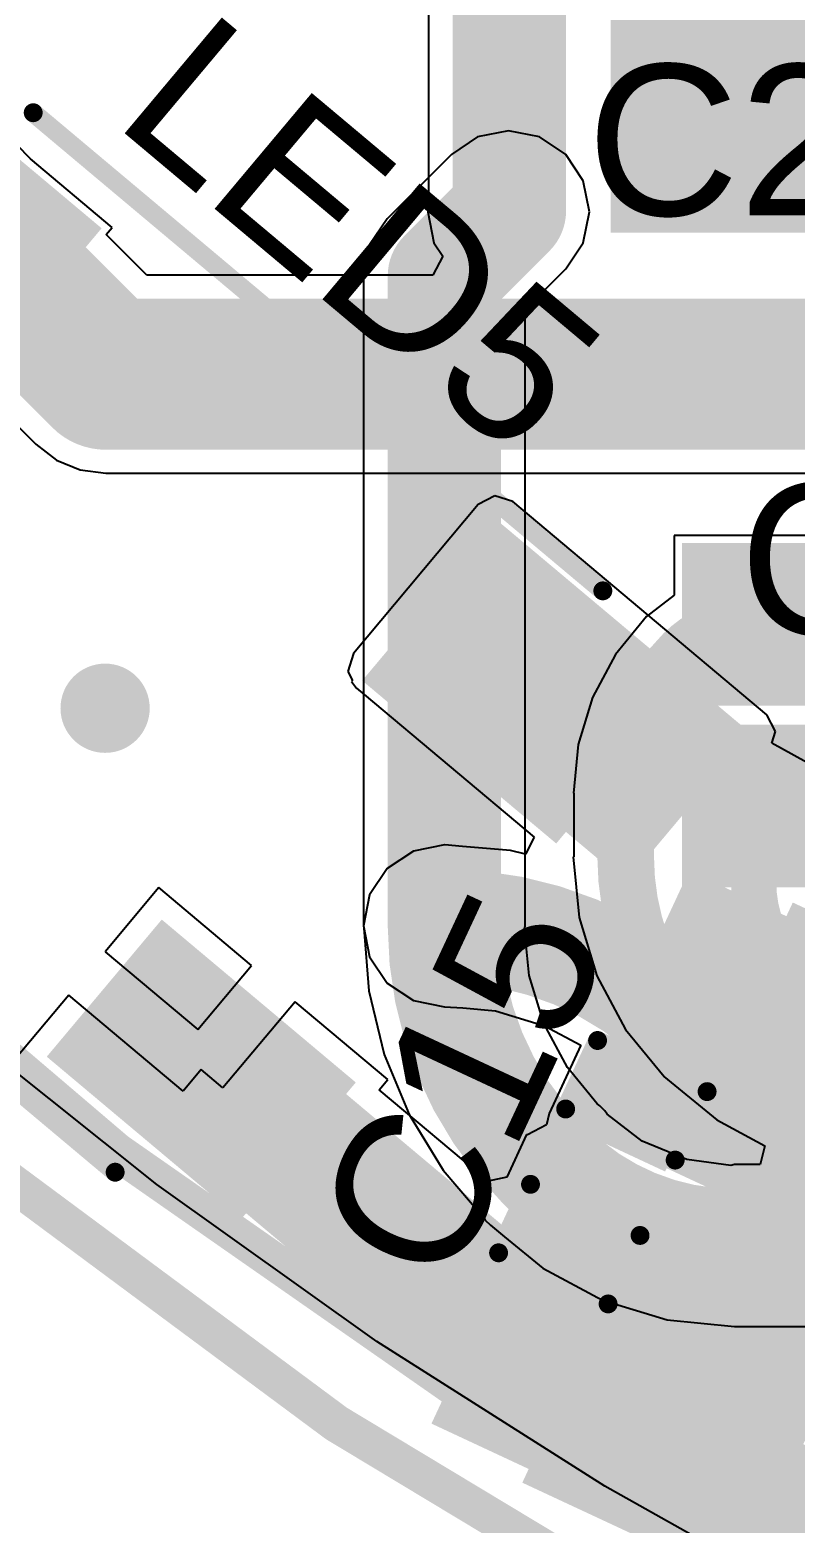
# Model space of a CAD drawing. Header units: millimetres. Extents: x -0.86 to 3.12, y -2.15 to 0.92.
# Drawn here: x 0.2695 to 0.4721, y -1.9001 to -1.5049 of the extents above; entities that cross this region are included whole.
import ezdxf

# ---------------------------------------------------------------- set-up
doc = ezdxf.new("R2010")
doc.units = ezdxf.units.MM
doc.header["$MEASUREMENT"] = 0
for name, color, linetype in [('BottomLayer', 5, 'Continuous'), ('BottomPaste', 16, 'Continuous'), ('BottomSolder', 6, 'Continuous'), ('Mechanical1', 6, 'Continuous'), ('Mechanical2', 216, 'Continuous'), ('TopLayer', 1, 'Continuous'), ('TopOverlay', 2, 'Continuous'), ('TopPaste', 8, 'Continuous'), ('TopSolder', 216, 'Continuous'), ('ViaHoleLayer', 16, 'Continuous')]:
    doc.layers.add(name, color=color, linetype=linetype)
doc.styles.add('Arial', font='', dxfattribs={"height": 0.2})
doc.styles.get('Arial').set_extended_font_data('Arial')

# ---------------------------------------------------------------- blocks, each defined once
blk = doc.blocks.new('WS2812B_XF02_W_14')
at = {"layer": 'TopLayer'}
for points in [[(-0.12795285, 0.0846456), (-0.06889775, 0.0846456), (-0.06889775, 0.0452756), (-0.12795285, 0.0452756)], [(0.12795255, 0.0452756), (0.06889745, 0.0452756), (0.06889745, 0.0846456), (0.12795255, 0.0846456)], [(-0.12795255, -0.0452756), (-0.06889745, -0.0452756), (-0.06889745, -0.0846456), (-0.12795255, -0.0846456)], [(0.06889765, -0.0452755), (0.12795275, -0.0452755), (0.12795275, -0.0846455), (0.06889765, -0.0846455)]]:
    blk.add_hatch(color=1, dxfattribs=at).paths.add_polyline_path(points)
at = {"layer": 'TopPaste'}
for points in [[(-0.12795285, 0.0846456), (-0.06889775, 0.0846456), (-0.06889775, 0.0452756), (-0.12795285, 0.0452756)], [(0.12795255, 0.0452756), (0.06889745, 0.0452756), (0.06889745, 0.0846456), (0.12795255, 0.0846456)], [(-0.12795255, -0.0452756), (-0.06889745, -0.0452756), (-0.06889745, -0.0846456), (-0.12795255, -0.0846456)], [(0.06889765, -0.0452755), (0.12795275, -0.0452755), (0.12795275, -0.0846455), (0.06889765, -0.0846455)]]:
    blk.add_hatch(color=8, dxfattribs=at).paths.add_polyline_path(points)
at = {"layer": 'TopSolder'}
for points in [[(-0.13195285, 0.0886456), (-0.06489775, 0.0886456), (-0.06489775, 0.0412756), (-0.13195285, 0.0412756)], [(0.13195255, 0.0412756), (0.06489745, 0.0412756), (0.06489745, 0.0886456), (0.13195255, 0.0886456)], [(-0.13195255, -0.0412756), (-0.06489745, -0.0412756), (-0.06489745, -0.0886456), (-0.13195255, -0.0886456)], [(0.06489765, -0.0412755), (0.13195275, -0.0412755), (0.13195275, -0.0886455), (0.06489765, -0.0886455)]]:
    blk.add_hatch(color=216, dxfattribs=at).paths.add_polyline_path(points)
at = {"layer": 'TopOverlay'}
for points, const_width in [([(-0.0984254, 0.1004253), (0.098425, 0.1004255)], 0.005), ([(-0.14, 0.0710001), (-0.1350001, 0.0659998)], 0.01), ([(-0.14, 0.0609999), (-0.14, 0.0710001)], 0.01), ([(-0.14, 0.0609999), (-0.1350001, 0.0659998)], 0.01), ([(-0.0984253, -0.1004253), (0.0984249, -0.1004253)], 0.005)]:
    blk.add_lwpolyline(points, dxfattribs=dict(at, const_width=const_width))
for points, const_width in [([(-0.0996754, 0.1004253, 1), (-0.0971754, 0.1004253, 1)], 0.0025), ([(0.097175, 0.1004255, 1), (0.099675, 0.1004255, 1)], 0.0025), ([(-0.1425, 0.0710001, 1), (-0.1375, 0.0710001, 1)], 0.005), ([(-0.1425, 0.0710001, 1), (-0.1375, 0.0710001, 1)], 0.005), ([(-0.1375001, 0.0659998, 1), (-0.1325001, 0.0659998, 1)], 0.005), ([(-0.1375001, 0.0659998, 1), (-0.1325001, 0.0659998, 1)], 0.005), ([(-0.1425, 0.0609999, 1), (-0.1375, 0.0609999, 1)], 0.005), ([(-0.1425, 0.0609999, 1), (-0.1375, 0.0609999, 1)], 0.005), ([(-0.0996753, -0.1004253, 1), (-0.0971753, -0.1004253, 1)], 0.0025), ([(0.0971749, -0.1004253, 1), (0.0996749, -0.1004253, 1)], 0.0025)]:
    blk.add_lwpolyline(points, format="xyb", close=True, dxfattribs=dict(at, const_width=const_width))
blk = doc.blocks.new('R___0603_B_16')
at = {"layer": 'BottomLayer'}
for points in [[(-0.045, -0.0175), (-0.045, 0.0175), (-0.015, 0.0175), (-0.015, -0.0175)], [(0.015, -0.0175), (0.015, 0.0175), (0.045, 0.0175), (0.045, -0.0175)]]:
    blk.add_hatch(color=5, dxfattribs=at).paths.add_polyline_path(points)
at = {"layer": 'BottomPaste'}
for points in [[(-0.045, -0.0175), (-0.045, 0.0175), (-0.015, 0.0175), (-0.015, -0.0175)], [(0.015, -0.0175), (0.015, 0.0175), (0.045, 0.0175), (0.045, -0.0175)]]:
    blk.add_hatch(color=16, dxfattribs=at).paths.add_polyline_path(points)
at = {"layer": 'BottomSolder'}
for points in [[(-0.049, -0.0215), (-0.049, 0.0215), (-0.011, 0.0215), (-0.011, -0.0215)], [(0.011, -0.0215), (0.011, 0.0215), (0.049, 0.0215), (0.049, -0.0215)]]:
    blk.add_hatch(color=6, dxfattribs=at).paths.add_polyline_path(points)
blk = doc.blocks.new('R___0603_B_27')
at = {"layer": 'BottomLayer'}
for points in [[(-0.045, -0.0175), (-0.045, 0.0175), (-0.015, 0.0175), (-0.015, -0.0175)], [(0.015, -0.0175), (0.015, 0.0175), (0.045, 0.0175), (0.045, -0.0175)]]:
    blk.add_hatch(color=5, dxfattribs=at).paths.add_polyline_path(points)
at = {"layer": 'BottomPaste'}
for points in [[(-0.045, -0.0175), (-0.045, 0.0175), (-0.015, 0.0175), (-0.015, -0.0175)], [(0.015, -0.0175), (0.015, 0.0175), (0.045, 0.0175), (0.045, -0.0175)]]:
    blk.add_hatch(color=16, dxfattribs=at).paths.add_polyline_path(points)
at = {"layer": 'BottomSolder'}
for points in [[(-0.049, -0.0215), (-0.049, 0.0215), (-0.011, 0.0215), (-0.011, -0.0215)], [(0.011, -0.0215), (0.011, 0.0215), (0.049, 0.0215), (0.049, -0.0215)]]:
    blk.add_hatch(color=6, dxfattribs=at).paths.add_polyline_path(points)
blk = doc.blocks.new('TS_1109S_C_B_82')
at = {"layer": 'TopLayer'}
for points in [[(-0.15551185, 0.08070845), (-0.10039375, 0.08070845), (-0.10039375, 0.03740135), (-0.15551185, 0.03740135)], [(0.10039415, 0.08070835), (0.15551225, 0.08070835), (0.15551225, 0.03740125), (0.10039415, 0.03740125)], [(-0.15551165, -0.03740205), (-0.10039355, -0.03740205), (-0.10039355, -0.08070915), (-0.15551165, -0.08070915)], [(0.10039355, -0.03740095), (0.15551165, -0.03740095), (0.15551165, -0.08070805), (0.10039355, -0.08070805)]]:
    blk.add_hatch(color=1, dxfattribs=at).paths.add_polyline_path(points)
at = {"layer": 'TopPaste'}
for points in [[(-0.15551185, 0.08070845), (-0.10039375, 0.08070845), (-0.10039375, 0.03740135), (-0.15551185, 0.03740135)], [(0.10039415, 0.08070835), (0.15551225, 0.08070835), (0.15551225, 0.03740125), (0.10039415, 0.03740125)], [(-0.15551165, -0.03740205), (-0.10039355, -0.03740205), (-0.10039355, -0.08070915), (-0.15551165, -0.08070915)], [(0.10039355, -0.03740095), (0.15551165, -0.03740095), (0.15551165, -0.08070805), (0.10039355, -0.08070805)]]:
    blk.add_hatch(color=8, dxfattribs=at).paths.add_polyline_path(points)
at = {"layer": 'TopSolder'}
for points in [[(-0.15951185, 0.08470845), (-0.09639375, 0.08470845), (-0.09639375, 0.03340135), (-0.15951185, 0.03340135)], [(0.09639415, 0.08470835), (0.15951225, 0.08470835), (0.15951225, 0.03340125), (0.09639415, 0.03340125)], [(-0.15951165, -0.03340205), (-0.09639355, -0.03340205), (-0.09639355, -0.08470915), (-0.15951165, -0.08470915)], [(0.09639355, -0.03340095), (0.15951165, -0.03340095), (0.15951165, -0.08470805), (0.09639355, -0.08470805)]]:
    blk.add_hatch(color=216, dxfattribs=at).paths.add_polyline_path(points)
at = {"layer": 'TopOverlay', "const_width": 0.005}
for points in [[(-0.0790004, 0.0909999), (0.0809998, 0.0910004)], [(-0.0950001, -0.0279999), (-0.0949998, 0.0280001)], [(0.0950003, -0.0280004), (0.095, 0.0279995)], [(-0.0790001, -0.0909996), (0.0810003, -0.0910001)]]:
    blk.add_lwpolyline(points, dxfattribs=at)
at = {"layer": 'TopOverlay'}
for points, const_width in [([(-0.0802504, 0.0909999, 1), (-0.0777504, 0.0909999, 1)], 0.0025), ([(0.0797498, 0.0910004, 1), (0.0822498, 0.0910004, 1)], 0.0025), ([(0.0482597, 0, 1), (-0.0482597, 0, 1)], 0.005), ([(-0.0962498, 0.0280001, 1), (-0.0937498, 0.0280001, 1)], 0.0025), ([(0.09375, 0.0279995, 1), (0.09625, 0.0279995, 1)], 0.0025), ([(0.0219317, 0, 1), (-0.0219317, 0, 1)], 0.01), ([(-0.0244317, 0, 1), (-0.0194317, 0, 1)], 0.005), ([(0.0194317, 0, 1), (0.0244317, 0, 1)], 0.005), ([(-0.0495097, 0, 1), (-0.0470097, 0, 1)], 0.0025), ([(0.0470097, 0, 1), (0.0495097, 0, 1)], 0.0025), ([(-0.0962501, -0.0279999, 1), (-0.0937501, -0.0279999, 1)], 0.0025), ([(0.0937503, -0.0280004, 1), (0.0962503, -0.0280004, 1)], 0.0025), ([(-0.0802501, -0.0909996, 1), (-0.0777501, -0.0909996, 1)], 0.0025), ([(0.0797503, -0.0910001, 1), (0.0822503, -0.0910001, 1)], 0.0025)]:
    blk.add_lwpolyline(points, format="xyb", close=True, dxfattribs=dict(at, const_width=const_width))
blk = doc.blocks.new('C___0402_113')
at = {"layer": 'TopLayer'}
for points in [[(-0.0275002, -0.0124998), (-0.0275002, 0.0125002), (-0.009500199999999999, 0.0125002), (-0.009500200000000002, -0.0124998)], [(0.009500199999999999, -0.0125002), (0.009500200000000002, 0.0124998), (0.0275002, 0.0124998), (0.0275002, -0.0125002)]]:
    blk.add_hatch(color=1, dxfattribs=at).paths.add_polyline_path(points)
at = {"layer": 'TopPaste'}
for points in [[(-0.0275002, -0.0124998), (-0.0275002, 0.0125002), (-0.009500199999999999, 0.0125002), (-0.009500200000000002, -0.0124998)], [(0.009500199999999999, -0.0125002), (0.009500200000000002, 0.0124998), (0.0275002, 0.0124998), (0.0275002, -0.0125002)]]:
    blk.add_hatch(color=8, dxfattribs=at).paths.add_polyline_path(points)
at = {"layer": 'TopSolder'}
for points in [[(-0.0298624, -0.014862), (-0.0298624, 0.0148624), (-0.007137999999999999, 0.0148624), (-0.007138000000000001, -0.014862)], [(0.007137999999999999, -0.0148624), (0.007138000000000001, 0.014862), (0.0298624, 0.014862), (0.0298624, -0.0148624)]]:
    blk.add_hatch(color=216, dxfattribs=at).paths.add_polyline_path(points)
at = {"layer": 'TopOverlay', "const_width": 0.005}
for points in [[(-0.031, 0.0160001), (-0.0309999, -0.016)], [(-0.031, 0.0160001), (-0.0109999, 0.0159999)], [(0.0110001, 0.0159997), (0.0309999, 0.016)], [(0.0309999, 0.016), (0.031, -0.0160001)], [(-0.0309999, -0.016), (-0.0110001, -0.0159997)], [(0.0109999, -0.0159999), (0.031, -0.0160001)]]:
    blk.add_lwpolyline(points, dxfattribs=at)
at = {"layer": 'TopOverlay', "const_width": 0.0025}
for points in [[(-0.03225, 0.0160001, 1), (-0.02975, 0.0160001, 1)], [(-0.03225, 0.0160001, 1), (-0.02975, 0.0160001, 1)], [(-0.0122499, 0.0159999, 1), (-0.0097499, 0.0159999, 1)], [(0.0097501, 0.0159997, 1), (0.0122501, 0.0159997, 1)], [(0.0297499, 0.016, 1), (0.0322499, 0.016, 1)], [(0.0297499, 0.016, 1), (0.0322499, 0.016, 1)], [(-0.0322499, -0.016, 1), (-0.0297499, -0.016, 1)], [(-0.0322499, -0.016, 1), (-0.0297499, -0.016, 1)], [(-0.0122501, -0.0159997, 1), (-0.0097501, -0.0159997, 1)], [(0.0097499, -0.0159999, 1), (0.0122499, -0.0159999, 1)], [(0.02975, -0.0160001, 1), (0.03225, -0.0160001, 1)], [(0.02975, -0.0160001, 1), (0.03225, -0.0160001, 1)]]:
    blk.add_lwpolyline(points, format="xyb", close=True, dxfattribs=at)

msp = doc.modelspace()

# ---------------------------------------------------------------- hatches: boundary and pattern name
at = {"layer": 'BottomLayer'}
h = msp.add_hatch(color=5, dxfattribs=at)
edge = h.paths.add_edge_path()
edge.add_arc((0.3962784, -1.5530467), 0.011811, 0, 360)
h = msp.add_hatch(color=5, dxfattribs=at)
edge = h.paths.add_edge_path()
edge.add_arc((0.2894618, -1.6844508), 0.011811, 0, 360)
h = msp.add_hatch(color=5, dxfattribs=at)
edge = h.paths.add_edge_path()
edge.add_arc((0.3792784, -1.7420467), 0.011811, 0, 360)
at = {"layer": 'TopLayer'}
for points in [[(0.4232784, -1.5585467), (0.6867784, -1.5585467), (0.6867784, -1.4206171), (0.4232784, -1.4206171)], [(0.3601543, -1.6741281), (0.4273994, -1.7305534), (0.4604763, -1.6911339), (0.3932312, -1.6347086)], [(0.4128658, -1.794421), (0.4921864, -1.8314088), (0.5233996, -1.7644718), (0.444079, -1.727484)], [(0.2784803, -1.7775669), (0.4147536, -1.8919138), (0.4412279, -1.8603629), (0.3049546, -1.746016)], [(0.3758611, -1.8737781), (0.4551817, -1.9107659), (0.4853453, -1.8460799), (0.4060247, -1.8090921)]]:
    msp.add_hatch(color=1, dxfattribs=at).paths.add_polyline_path(points)
h = msp.add_hatch(color=1, dxfattribs=at)
edge = h.paths.add_edge_path()
edge.add_arc((0.3962784, -1.5530467), 0.011811, 0, 360)
h = msp.add_hatch(color=1, dxfattribs=at)
edge = h.paths.add_edge_path()
edge.add_arc((0.2894618, -1.6844508), 0.011811, 0, 360)
h = msp.add_hatch(color=1, dxfattribs=at)
edge = h.paths.add_edge_path()
edge.add_arc((0.3792784, -1.7420467), 0.011811, 0, 360)
at = {"layer": 'ViaHoleLayer'}
h = msp.add_hatch(color=16, dxfattribs=at)
edge = h.paths.add_edge_path()
edge.add_arc((0.3962784, -1.5530467), 0.0059055, 0, 360)
h = msp.add_hatch(color=16, dxfattribs=at)
edge = h.paths.add_edge_path()
edge.add_arc((0.2894618, -1.6844508), 0.0059055, 0, 360)
h = msp.add_hatch(color=16, dxfattribs=at)
edge = h.paths.add_edge_path()
edge.add_arc((0.3792784, -1.7420467), 0.0059055, 0, 360)

# ---------------------------------------------------------------- linework, layer by layer
at = {"layer": 'BottomLayer'}
for p, q in [((0.3880846, -1.5332651), (0.3811382, -1.5379066)), ((0.3962784, -1.5316354), (0.3880846, -1.5332651)), ((0.4044722, -1.5332651), (0.3962784, -1.5316354)), ((0.4114185, -1.5379066), (0.4044722, -1.5332651)), ((0.3811382, -1.5379066), (0.3641383, -1.5549066)), ((0.41606, -1.5448529), (0.4114185, -1.5379066)), ((0.4176897, -1.5530467), (0.41606, -1.5448529)), ((0.41606, -1.5612405), (0.4176897, -1.5530467)), ((0.3641383, -1.5549066), (0.3594968, -1.5618529)), ((0.3594968, -1.5618529), (0.357867, -1.5700467)), ((0.4114185, -1.5681869), (0.41606, -1.5612405)), ((0.4006898, -1.5789155), (0.4114185, -1.5681869)), ((0.357867, -1.5700467), (0.357867, -1.7420467)), ((0.4006898, -1.7420467), (0.4006898, -1.5789155)), ((0.4821562, -1.6387631), (0.4401562, -1.6387631)), ((0.4401562, -1.6387631), (0.4401562, -1.6545203)), ((0.4401562, -1.6545203), (0.4327981, -1.6601663)), ((0.4328158, -1.660184), (0.4245974, -1.6701981)), ((0.4327981, -1.6601663), (0.4328158, -1.660184)), ((0.4245974, -1.6701981), (0.4184905, -1.6816231)), ((0.4184905, -1.6816231), (0.41473, -1.6940201)), ((0.41473, -1.6940201), (0.4134602, -1.7069124)), ((0.4134602, -1.7069124), (0.4135139, -1.7069124)), ((0.4135139, -1.7069124), (0.4135139, -1.7237912)), ((0.4135139, -1.7237912), (0.4133827, -1.7237912)), ((0.4133827, -1.7237912), (0.4149618, -1.7398237)), ((0.357867, -1.7420467), (0.3579865, -1.7426473)), ((0.3579865, -1.7426473), (0.3592941, -1.7592621)), ((0.4005316, -1.7428423), (0.4006898, -1.7420467)), ((0.4149618, -1.7398237), (0.4196383, -1.7552401)), ((0.4017509, -1.7552221), (0.4005316, -1.7428423)), ((0.405594, -1.7678911), (0.4017509, -1.7552221)), ((0.4196383, -1.7552401), (0.4272325, -1.769448)), ((0.3592941, -1.7592621), (0.3633254, -1.7760536)), ((0.3031378, -1.8105038), (0.247268, -1.7658579)), ((0.4118349, -1.779567), (0.405594, -1.7678911)), ((0.4272325, -1.769448), (0.4374527, -1.7819012)), ((0.3633254, -1.7760536), (0.3699338, -1.7920078)), ((0.4197267, -1.7891832), (0.4118349, -1.779567)), ((0.4374527, -1.7819012), (0.4374179, -1.781936)), ((0.4374179, -1.781936), (0.4514159, -1.7934238)), ((0.4204009, -1.7896337), (0.4197267, -1.7891832)), ((0.421763, -1.7909957), (0.4204009, -1.7896337)), ((0.3699338, -1.7920078), (0.3789567, -1.8067318)), ((0.4217728, -1.7910104), (0.421763, -1.7909957)), ((0.4217874, -1.7910202), (0.4217728, -1.7910104)), ((0.4223449, -1.7918545), (0.4217874, -1.7910202)), ((0.4316614, -1.7990032), (0.4223449, -1.7918545)), ((0.4514159, -1.7934238), (0.4641445, -1.8002274)), ((0.4434599, -1.8038904), (0.4316614, -1.7990032)), ((0.4641445, -1.8002274), (0.462892, -1.8052274)), ((0.4551234, -1.8054259), (0.4434599, -1.8038904)), ((0.4561214, -1.8052274), (0.4551234, -1.8054259)), ((0.462892, -1.8052274), (0.4561214, -1.8052274)), ((0.3789567, -1.8067318), (0.3897811, -1.8194056)), ((0.3613599, -1.8520352), (0.3031378, -1.8105038)), ((0.3897811, -1.8194056), (0.3901207, -1.8199139)), ((0.3901207, -1.8199139), (0.3901206, -1.819914)), ((0.3901206, -1.819914), (0.3914621, -1.8212965)), ((0.3914621, -1.8212965), (0.3952027, -1.8243661)), ((0.3952027, -1.8243661), (0.405319, -1.8326684)), ((0.405319, -1.8326684), (0.4211281, -1.8411185)), ((0.4211281, -1.8411185), (0.438282, -1.8463221)), ((0.438282, -1.8463221), (0.4561214, -1.8480791)), ((0.4561214, -1.8480791), (0.4561214, -1.8480502)), ((0.4561214, -1.8480502), (0.7351682, -1.8480502)), ((0.4217609, -1.8903287), (0.3613599, -1.8520352)), ((0.484161, -1.9252702), (0.4217609, -1.8903287))]:
    msp.add_line(p, q, dxfattribs=at)
for points, const_width in [([(0.3792784, -1.5700467), (0.3962784, -1.5530467)], 0.03), ([(0.3792784, -1.7420467), (0.3792784, -1.5700467)], 0.03), ([(0.4272784, -1.7237912), (0.4272784, -1.7069124)], 0.015), ([(0.4611562, -1.7306095), (0.4611562, -1.7103209)], 0.012), ([(0.4052608, -1.8047738), (0.4066228, -1.8061358)], 0.03), ([(0.4561214, -1.8266388), (0.7351682, -1.8266388)], 0.03)]:
    msp.add_lwpolyline(points, dxfattribs=dict(at, const_width=const_width))
for points, const_width in [([(0.3887784, -1.5530467, 1), (0.4037784, -1.5530467, 1)], 0.015), ([(0.3717784, -1.5700467, 1), (0.3867784, -1.5700467, 1)], 0.015), ([(0.3717784, -1.5700467, 1), (0.3867784, -1.5700467, 1)], 0.015), ([(0.4574062, -1.6622631, 1), (0.4649062, -1.6622631, 1)], 0.0075), ([(0.4388367, -1.6699549, 1), (0.4463367, -1.6699549, 1)], 0.0075), ([(0.4388367, -1.6699549, 1), (0.4463367, -1.6699549, 1)], 0.0075), ([(0.4235284, -1.7069124, 1), (0.4310284, -1.7069124, 1)], 0.0075), ([(0.4235284, -1.7069124, 1), (0.4310284, -1.7069124, 1)], 0.0075), ([(0.4581562, -1.7103209, 1), (0.4641562, -1.7103209, 1)], 0.006), ([(0.4235284, -1.7237912, 1), (0.4310284, -1.7237912, 1)], 0.0075), ([(0.4235284, -1.7237912, 1), (0.4310284, -1.7237912, 1)], 0.0075), ([(0.4581562, -1.7306095, 1), (0.4641562, -1.7306095, 1)], 0.006), ([(0.4581562, -1.7306095, 1), (0.4641562, -1.7306095, 1)], 0.006), ([(0.3717784, -1.7420467, 1), (0.3867784, -1.7420467, 1)], 0.015), ([(0.3717784, -1.7420467, 1), (0.3867784, -1.7420467, 1)], 0.015), ([(0.4682784, -1.7550467, 1), (0.4742784, -1.7550467, 1)], 0.006), ([(0.4682784, -1.7550467, 1), (0.4742784, -1.7550467, 1)], 0.006), ([(0.4435284, -1.7720755, 1), (0.4510284, -1.7720755, 1)], 0.0075), ([(0.4435284, -1.7720755, 1), (0.4510284, -1.7720755, 1)], 0.0075), ([(0.3977608, -1.8047738, 1), (0.4127608, -1.8047738, 1)], 0.015), ([(0.3977608, -1.8047739, 1), (0.4127608, -1.8047739, 1)], 0.015), ([(0.3991228, -1.8061358, 1), (0.4141228, -1.8061358, 1)], 0.015), ([(0.3991228, -1.8061358, 1), (0.4141228, -1.8061358, 1)], 0.015), ([(0.3991473, -1.8061603, 1), (0.4141473, -1.8061603, 1)], 0.015), ([(0.3991473, -1.8061603, 1), (0.4141473, -1.8061603, 1)], 0.015), ([(0.4486214, -1.8266388, 1), (0.4636214, -1.8266388, 1)], 0.015), ([(0.4486214, -1.8266388, 1), (0.4636214, -1.8266388, 1)], 0.015)]:
    msp.add_lwpolyline(points, format="xyb", close=True, dxfattribs=dict(at, const_width=const_width))
for points, const_width in [([(0.4425867, -1.6699549, -0.198912367379658), (0.4611562, -1.6622631)], 0.015), ([(0.4272784, -1.7069124, -0.198912367379658), (0.4425867, -1.6699549)], 0.015), ([(0.4472784, -1.7720755, -0.198912367379658), (0.4272784, -1.7237912)], 0.015), ([(0.4712784, -1.7550467, -0.198912367379658), (0.4611562, -1.7306095)], 0.012), ([(0.4052608, -1.8047739, -0.198912367379658), (0.3792784, -1.7420467)], 0.03), ([(0.5123896, -1.7720755, -0.198912367379658), (0.4712784, -1.7550467)], 0.012), ([(0.5027358, -1.7950467, -0.198912367379658), (0.4472784, -1.7720755)], 0.015), ([(0.4066473, -1.8061603, -0.0001236449676020233), (0.4066228, -1.8061358)], 0.03), ([(0.4561214, -1.8266388, -0.1987838334204369), (0.4066473, -1.8061603)], 0.03)]:
    msp.add_lwpolyline(points, format="xyb", dxfattribs=dict(at, const_width=const_width))
at = {"layer": 'Mechanical1', "const_width": 0.01}
msp.add_lwpolyline([(0.0408131, 0.0155972, -3.064050539179198), (0.0296403, -1.5298955)], format="xyb", dxfattribs=at)
at = {"layer": 'Mechanical2', "const_width": 0.01}
msp.add_lwpolyline([(1.9986701, 0.2156704, -1.122171366645898), (-0.011594, -1.5132862)], format="xyb", dxfattribs=at)
at = {"layer": 'TopLayer'}
for p, q in [((0.3750879, -1.2892481), (0.3750879, -1.5519366)), ((0.2697468, -1.5390411), (0.2661796, -1.5354739)), ((0.2913617, -1.5571782), (0.2697468, -1.5390411)), ((0.3750879, -1.5519366), (0.3748671, -1.5530467)), ((0.3748671, -1.5530467), (0.3764968, -1.5612405)), ((0.2897749, -1.5590693), (0.2913617, -1.5571782)), ((0.3005279, -1.5698223), (0.2897749, -1.5590693)), ((0.3788901, -1.5648223), (0.3762176, -1.5698223)), ((0.3764968, -1.5612405), (0.3788901, -1.5648223)), ((0.2290926, -1.5725609), (0.2711216, -1.6145898)), ((0.3762176, -1.5698223), (0.3005279, -1.5698223)), ((0.2711216, -1.6145898), (0.2711219, -1.6145902)), ((0.2711219, -1.6145902), (0.2765532, -1.6187577)), ((0.2765532, -1.6187577), (0.282878, -1.6213775)), ((0.282878, -1.6213775), (0.2896654, -1.6222712)), ((0.2896654, -1.6222712), (0.2896662, -1.6222711)), ((0.2896662, -1.6222711), (0.495284, -1.6222711)), ((0.3882562, -1.6305341), (0.3551793, -1.6699536)), ((0.3926652, -1.628239), (0.3882562, -1.6305341)), ((0.3974057, -1.6297336), (0.3926652, -1.628239)), ((0.4646508, -1.6861589), (0.3974057, -1.6297336)), ((0.3551793, -1.6699536), (0.3536847, -1.6746941)), ((0.3536847, -1.6746941), (0.3549418, -1.677109)), ((0.3549418, -1.677109), (0.3547063, -1.6773896)), ((0.3547063, -1.6773896), (0.3559796, -1.6791033)), ((0.3559796, -1.6791033), (0.3580624, -1.6808506)), ((0.3580624, -1.6808506), (0.4030177, -1.7185726)), ((0.4669459, -1.6905679), (0.4646508, -1.6861589)), ((0.4659582, -1.6937006), (0.4669459, -1.6905679)), ((0.4834621, -1.7033746), (0.4659582, -1.6937006)), ((0.4030177, -1.7185726), (0.4007672, -1.7230375)), ((0.3710846, -1.7222651), (0.3641383, -1.7269066)), ((0.3792782, -1.7206353), (0.3710846, -1.7222651)), ((0.3793284, -1.7206351), (0.3792782, -1.720635)), ((0.3792782, -1.720635), (0.3792782, -1.7206353)), ((0.3793723, -1.7206439), (0.3793284, -1.7206351)), ((0.3840969, -1.7210811), (0.3793723, -1.7206439)), ((0.396774, -1.7220788), (0.3840969, -1.7210811)), ((0.4007672, -1.7230375), (0.396774, -1.7220788)), ((0.3641383, -1.7269066), (0.3594968, -1.7338529)), ((0.303722, -1.731928), (0.2894618, -1.7489226)), ((0.3282565, -1.7525149), (0.303722, -1.731928)), ((0.3594968, -1.7338529), (0.357867, -1.7420467)), ((0.357867, -1.7420467), (0.3594968, -1.7502405)), ((0.2894618, -1.7489226), (0.3139963, -1.7695095)), ((0.3594968, -1.7502405), (0.3641383, -1.7571868)), ((0.3139963, -1.7695095), (0.3282565, -1.7525149)), ((0.3641383, -1.7571868), (0.3710846, -1.7618283)), ((0.27982, -1.7604133), (0.2655597, -1.7774079)), ((0.3100998, -1.7858211), (0.27982, -1.7604133)), ((0.3397472, -1.7621567), (0.3206661, -1.7848966)), ((0.3642817, -1.7827436), (0.3397472, -1.7621567)), ((0.3710846, -1.7618283), (0.3792783, -1.7634581)), ((0.3792783, -1.7634581), (0.3792783, -1.7634582)), ((0.3792783, -1.7634582), (0.3841801, -1.7636956)), ((0.3841801, -1.7636956), (0.3928038, -1.764545)), ((0.3928038, -1.764545), (0.4058093, -1.7684902)), ((0.4058093, -1.7684902), (0.4154011, -1.7736171)), ((0.4154011, -1.7736171), (0.4069809, -1.7916741)), ((0.3149207, -1.7800757), (0.3100998, -1.7858211)), ((0.3206661, -1.7848966), (0.3149207, -1.7800757)), ((0.3620285, -1.7854289), (0.3642817, -1.7827436)), ((0.3909006, -1.8096554), (0.3620285, -1.7854289)), ((0.4069798, -1.7916763), (0.4062928, -1.7947036)), ((0.4069809, -1.7916741), (0.4069798, -1.7916763)), ((0.4010477, -1.7972812), (0.3957821, -1.8085732)), ((0.4012681, -1.797384), (0.4010477, -1.7972812)), ((0.4062928, -1.7947036), (0.4012681, -1.797384)), ((0.3957821, -1.8085732), (0.3909006, -1.8096554))]:
    msp.add_line(p, q, dxfattribs=at)
for points, const_width in [([(0.3964993, -1.5528258), (0.3964993, -1.2715468)], 0.03), ([(0.2476361, -1.5540174), (0.2896654, -1.5960467)], 0.04), ([(0.3962784, -1.5530467), (0.3964993, -1.5528258)], 0.03), ([(0.2896654, -1.5960467), (0.5192784, -1.5960467)], 0.04), ([(0.3984322, -1.6805504), (0.4123549, -1.6763988)], 0.02), ([(0.4123548, -1.6763988), (0.4415924, -1.6980816)], 0.02), ([(0.3984322, -1.6805504), (0.4145833, -1.6916817)], 0.02), ([(0.4415924, -1.6980816), (0.4417567, -1.6982194)], 0.02), ([(0.4432679, -1.768552), (0.4551433, -1.7804274)], 0.03), ([(0.439356, -1.8794941), (0.6712849, -1.9876442)], 0.03)]:
    msp.add_lwpolyline(points, dxfattribs=dict(at, const_width=const_width))
for points, const_width in [([(0.3887784, -1.5530467, 1), (0.4037784, -1.5530467, 1)], 0.015), ([(0.3889993, -1.5528258, 1), (0.4039993, -1.5528258, 1)], 0.015), ([(0.3889993, -1.5528258, 1), (0.4039993, -1.5528258, 1)], 0.015), ([(0.2796654, -1.5960467, 1), (0.2996654, -1.5960467, 1)], 0.02), ([(0.2796654, -1.5960467, 1), (0.2996654, -1.5960467, 1)], 0.02), ([(0.4073548, -1.6763988, 1), (0.4173548, -1.6763988, 1)], 0.01), ([(0.4073549, -1.6763988, 1), (0.4173549, -1.6763988, 1)], 0.01), ([(0.3934322, -1.6805504, 1), (0.4034322, -1.6805504, 1)], 0.01), ([(0.3934322, -1.6805504, 1), (0.4034322, -1.6805504, 1)], 0.01), ([(0.4095833, -1.6916817, 1), (0.4195833, -1.6916817, 1)], 0.01), ([(0.4365924, -1.6980816, 1), (0.4465924, -1.6980816, 1)], 0.01), ([(0.4365924, -1.6980816, 1), (0.4465924, -1.6980816, 1)], 0.01), ([(0.4367567, -1.6982194, 1), (0.4467567, -1.6982194, 1)], 0.01), ([(0.4367567, -1.6982194, 1), (0.4467567, -1.6982194, 1)], 0.01), ([(0.3717784, -1.7420467, 1), (0.3867784, -1.7420467, 1)], 0.015), ([(0.3718284, -1.7420467, 1), (0.3868284, -1.7420467, 1)], 0.015), ([(0.3718284, -1.7420467, 1), (0.3868284, -1.7420467, 1)], 0.015), ([(0.4357679, -1.768552, 1), (0.4507679, -1.768552, 1)], 0.015), ([(0.435768, -1.768552, 1), (0.450768, -1.768552, 1)], 0.015), ([(0.4476433, -1.7804274, 1), (0.4626433, -1.7804274, 1)], 0.015), ([(0.431856, -1.8794941, 1), (0.446856, -1.8794941, 1)], 0.015)]:
    msp.add_lwpolyline(points, format="xyb", close=True, dxfattribs=dict(at, const_width=const_width))
for points, const_width in [([(0.5210139, -1.7351418, -0.07154446309024097), (0.4417567, -1.6982194)], 0.02), ([(0.3792784, -1.7420467, -0.0001381293178678551), (0.3793284, -1.7420467)], 0.03), ([(0.3793284, -1.7420467, -0.1987687767644994), (0.443268, -1.768552)], 0.03)]:
    msp.add_lwpolyline(points, format="xyb", dxfattribs=dict(at, const_width=const_width))

# ---------------------------------------------------------------- block references
for name, p, rotation in [('WS2812B_XF02_W_14', (0.2812784, -1.6670467), 320), ('R___0603_B_16', (0.4911562, -1.6622631), 180), ('R___0603_B_27', (0.4911562, -1.7103209), 180), ('TS_1109S_C_B_82', (0.5802784, -1.8800467), 335.0000000000001), ('C___0402_113', (0.4212286, -1.8072432), 65)]:
    msp.add_blockref(name, p, dxfattribs=dict(rotation=rotation))

# ---------------------------------------------------------------- texts
at = {"layer": 'TopOverlay', "style": 'Arial'}
for s, rotation, p in [('LED5', 320, (0.2911422, -1.5293537)), ('C15', 65, (0.3802444, -1.8394143))]:
    msp.add_text(s, height=0.04, rotation=rotation, dxfattribs=at).set_placement(p)
for s, p in [('C26', (0.4169623, -1.5540402)), ('C25', (0.4573275, -1.6649493))]:
    msp.add_text(s, height=0.04, dxfattribs=at).set_placement(p)

doc.saveas('drawing.dxf')
